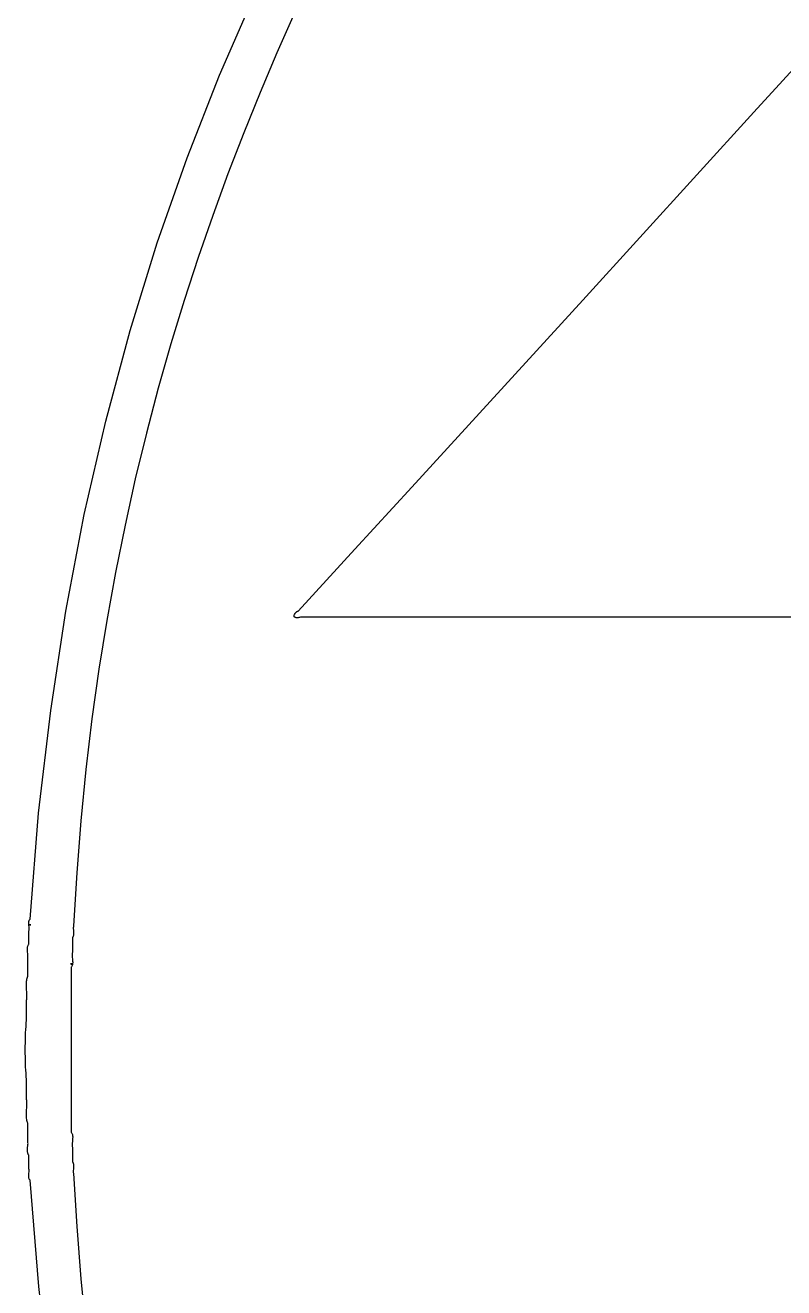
# Model space of a CAD drawing. Header units: metres. Extents: x -185 to 1201, y -340 to 309.
# Drawn here: x 861.94 to 867.93, y 65.14 to 75.13 of the extents above; entities that cross this region are included whole.
import ezdxf

# ---------------------------------------------------------------- set-up
doc = ezdxf.new("R2010")
doc.units = ezdxf.units.M

msp = doc.modelspace()

# ---------------------------------------------------------------- linework, layer by layer
for p, q in [((867.699, 74.4416), (869.055, 75.9299)), ((863.473, 74.7343), (863.749, 75.3671)), ((864.064, 75.2196), (863.926, 74.9104)), ((863.926, 74.9104), (863.793, 74.5966)), ((863.216, 74.0818), (863.473, 74.7343)), ((863.793, 74.5966), (863.664, 74.278)), ((867.247, 73.9461), (867.699, 74.4416)), ((863.664, 74.278), (863.539, 73.9545)), ((862.98, 73.4088), (863.216, 74.0818)), ((863.539, 73.9545), (863.419, 73.626)), ((866.796, 73.4509), (867.247, 73.9461)), ((863.419, 73.626), (863.303, 73.2923)), ((862.765, 72.7146), (862.98, 73.4088)), ((866.345, 72.9564), (866.796, 73.4509)), ((863.303, 73.2923), (863.193, 72.9533)), ((863.193, 72.9533), (863.088, 72.6089)), ((865.894, 72.4624), (866.345, 72.9564)), ((862.573, 71.9984), (862.765, 72.7146)), ((863.088, 72.6089), (862.988, 72.259)), ((865.443, 71.9692), (865.894, 72.4624)), ((862.988, 72.259), (862.894, 71.9034)), ((862.403, 71.2592), (862.573, 71.9984)), ((862.894, 71.9034), (862.806, 71.542)), ((864.993, 71.4768), (865.443, 71.9692)), ((862.806, 71.542), (862.725, 71.1746)), ((864.543, 70.9853), (864.993, 71.4768)), ((862.258, 70.4964), (862.403, 71.2592)), ((862.725, 71.1746), (862.649, 70.8011)), ((864.093, 70.4948), (864.543, 70.9853)), ((862.649, 70.8011), (862.58, 70.4214)), ((862.137, 69.7092), (862.258, 70.4964)), ((862.58, 70.4214), (862.518, 70.0354)), ((864.062, 70.4577), (864.063, 70.4632)), ((864.063, 70.4533), (864.062, 70.4577)), ((864.063, 70.4632), (864.066, 70.4697)), ((864.064, 70.4497), (864.063, 70.4533)), ((864.067, 70.447), (864.064, 70.4497)), ((864.066, 70.4697), (864.07, 70.4775)), ((864.07, 70.4451), (864.067, 70.447)), ((864.07, 70.4775), (864.076, 70.4866)), ((864.075, 70.4438), (864.07, 70.4451)), ((864.079, 70.4431), (864.075, 70.4438)), ((864.076, 70.4866), (864.077, 70.4866)), ((864.077, 70.4866), (864.078, 70.4868)), ((864.078, 70.4871), (864.079, 70.4874)), ((864.078, 70.4868), (864.078, 70.4871)), ((864.079, 70.4874), (864.08, 70.4879)), ((864.085, 70.4429), (864.079, 70.4431)), ((864.08, 70.4879), (864.081, 70.4889)), ((864.081, 70.4889), (864.084, 70.4913)), ((864.084, 70.4913), (864.087, 70.4931)), ((864.09, 70.443), (864.085, 70.4429)), ((864.087, 70.4931), (864.089, 70.494)), ((864.089, 70.494), (864.09, 70.4943)), ((864.09, 70.4943), (864.091, 70.4946)), ((864.095, 70.4435), (864.09, 70.443)), ((864.091, 70.4946), (864.092, 70.4948)), ((864.092, 70.4948), (864.093, 70.4948)), ((864.1, 70.4442), (864.095, 70.4435)), ((864.105, 70.4451), (864.1, 70.4442)), ((864.114, 70.4468), (864.105, 70.4451)), ((864.119, 70.448), (864.114, 70.4468)), ((864.12, 70.4482), (864.119, 70.448)), ((864.126, 70.4478), (864.12, 70.4482)), ((864.131, 70.4474), (864.126, 70.4478)), ((864.138, 70.4472), (864.131, 70.4474)), ((864.15, 70.4469), (864.138, 70.4472)), ((864.164, 70.4468), (864.15, 70.4469)), ((864.185, 70.4471), (864.164, 70.4468)), ((864.23, 70.448), (864.185, 70.4471)), ((864.247, 70.4482), (864.23, 70.448)), ((880.048, 70.4482), (864.247, 70.4482)), ((862.518, 70.0354), (862.463, 69.6428)), ((862.042, 68.8966), (862.137, 69.7092)), ((862.463, 69.6428), (862.416, 69.2437)), ((862.416, 69.2437), (862.375, 68.8378)), ((861.974, 68.058), (862.042, 68.8966)), ((862.375, 68.8378), (862.343, 68.425)), ((862.343, 68.425), (862.318, 68.0053)), ((861.964, 68.0388), (861.965, 68.0431)), ((861.964, 68.0343), (861.964, 68.0388)), ((861.964, 68.0295), (861.964, 68.0343)), ((861.964, 68.0244), (861.964, 68.0295)), ((861.964, 68.0192), (861.964, 68.0244)), ((861.965, 68.0084), (861.964, 68.0192)), ((861.965, 68.0431), (861.966, 68.047)), ((861.966, 67.9974), (861.965, 68.0084)), ((861.966, 68.047), (861.967, 68.0504)), ((861.967, 68.0504), (861.969, 68.0534)), ((861.969, 68.0534), (861.971, 68.056)), ((861.971, 68.056), (861.974, 68.058)), ((861.975, 68.0135), (861.974, 68.0188)), ((861.974, 68.0188), (861.975, 68.0082)), ((861.975, 68.0082), (861.975, 68.0135)), ((862.318, 68.0053), (862.317, 68.0011)), ((861.965, 67.9669), (861.966, 67.9714)), ((861.965, 67.8608), (861.965, 67.9669)), ((861.966, 67.9919), (861.966, 67.9974)), ((861.966, 67.9865), (861.966, 67.9919)), ((861.966, 67.9813), (861.966, 67.9865)), ((861.966, 67.9763), (861.966, 67.9813)), ((861.966, 67.9714), (861.966, 67.9763)), ((862.311, 67.9162), (862.309, 67.9142)), ((862.309, 67.9142), (862.309, 67.796)), ((862.313, 67.9188), (862.311, 67.9162)), ((862.315, 67.9219), (862.313, 67.9188)), ((862.316, 67.9255), (862.315, 67.9219)), ((862.317, 67.9966), (862.316, 67.9918)), ((862.316, 67.9918), (862.316, 67.9868)), ((862.316, 67.9868), (862.316, 67.9815)), ((862.316, 67.9815), (862.317, 67.9761)), ((862.317, 67.9295), (862.316, 67.9255)), ((862.317, 68.0011), (862.317, 67.9966)), ((862.317, 67.9761), (862.318, 67.9541)), ((862.318, 67.9386), (862.317, 67.9339)), ((862.317, 67.9339), (862.317, 67.9295)), ((862.318, 67.9541), (862.318, 67.9487)), ((862.318, 67.9487), (862.318, 67.9435)), ((862.318, 67.9435), (862.318, 67.9386)), ((861.954, 67.8303), (861.955, 67.8358)), ((861.954, 67.8245), (861.954, 67.8303)), ((861.954, 67.8184), (861.954, 67.8245)), ((861.954, 67.8122), (861.954, 67.8184)), ((861.954, 67.8059), (861.954, 67.8122)), ((861.956, 67.7805), (861.954, 67.8059)), ((861.955, 67.8411), (861.956, 67.8459)), ((861.955, 67.8358), (861.955, 67.8411)), ((861.956, 67.8459), (861.958, 67.8504)), ((861.958, 67.8504), (861.96, 67.8544)), ((861.96, 67.8544), (861.962, 67.8578)), ((861.962, 67.8578), (861.965, 67.8608)), ((861.957, 67.7744), (861.956, 67.7805)), ((861.956, 67.7524), (861.957, 67.7574)), ((861.956, 67.6079), (861.956, 67.7524)), ((861.957, 67.7685), (861.957, 67.7744)), ((861.957, 67.7628), (861.957, 67.7685)), ((861.957, 67.7574), (861.957, 67.7628)), ((862.3, 67.7036), (862.3, 67.7103)), ((862.3, 67.7103), (862.301, 67.6971)), ((862.309, 67.796), (862.308, 67.7907)), ((862.308, 67.7907), (862.308, 67.785)), ((862.308, 67.785), (862.308, 67.779)), ((862.308, 67.779), (862.308, 67.7728)), ((862.308, 67.7728), (862.308, 67.7664)), ((862.308, 67.7664), (862.308, 67.7598)), ((862.308, 67.7598), (862.31, 67.7398)), ((862.31, 67.7398), (862.31, 67.7331)), ((862.31, 67.7331), (862.31, 67.7265)), ((862.31, 67.7265), (862.311, 67.7201)), ((862.311, 67.7138), (862.31, 67.7077)), ((862.31, 67.7077), (862.31, 67.702)), ((862.311, 67.7201), (862.311, 67.7138)), ((861.954, 67.601), (861.956, 67.6079)), ((862.301, 67.6971), (862.3, 67.7036)), ((862.303, 67.6824), (862.3, 67.6786)), ((862.3, 67.6786), (862.3, 66.3737)), ((862.305, 67.6867), (862.303, 67.6824)), ((862.307, 67.6914), (862.305, 67.6867)), ((862.309, 67.6965), (862.307, 67.6914)), ((862.31, 67.702), (862.309, 67.6965)), ((861.946, 67.5592), (861.947, 67.5684)), ((861.946, 67.5496), (861.946, 67.5592)), ((861.946, 67.5398), (861.946, 67.5496)), ((861.946, 67.5297), (861.946, 67.5398)), ((861.946, 67.5195), (861.946, 67.5297)), ((861.947, 67.5091), (861.946, 67.5195)), ((861.947, 67.5684), (861.948, 67.5773)), ((861.948, 67.4776), (861.947, 67.5091)), ((861.948, 67.5773), (861.949, 67.5857)), ((861.949, 67.5857), (861.951, 67.5936)), ((861.951, 67.5936), (861.954, 67.601)), ((861.947, 67.4175), (861.948, 67.4269)), ((861.947, 67.282), (861.947, 67.4175)), ((861.948, 67.4671), (861.948, 67.4776)), ((861.949, 67.4568), (861.948, 67.4671)), ((861.948, 67.4269), (861.949, 67.4366)), ((861.949, 67.4466), (861.949, 67.4568)), ((861.949, 67.4366), (861.949, 67.4466)), ((861.94, 67.1856), (861.942, 67.2108)), ((861.942, 67.2108), (861.943, 67.2354)), ((861.943, 67.2354), (861.945, 67.2591)), ((861.945, 67.2591), (861.947, 67.282)), ((861.937, 67.107), (861.938, 67.1337)), ((861.937, 67.0801), (861.937, 67.107)), ((861.938, 67.1337), (861.939, 67.1599)), ((861.939, 67.1599), (861.94, 67.1856)), ((861.936, 67.053), (861.937, 67.0801)), ((861.936, 67.0258), (861.936, 67.053)), ((861.936, 66.9985), (861.936, 67.0258)), ((861.937, 66.9713), (861.936, 66.9985)), ((861.937, 66.9443), (861.937, 66.9713)), ((861.938, 66.9175), (861.937, 66.9443)), ((861.939, 66.8911), (861.938, 66.9175)), ((861.94, 66.8651), (861.939, 66.8911)), ((861.942, 66.8396), (861.94, 66.8651)), ((861.943, 66.8147), (861.942, 66.8396)), ((861.945, 66.7906), (861.943, 66.8147)), ((861.947, 66.7673), (861.945, 66.7906)), ((861.947, 66.6325), (861.947, 66.7673)), ((861.948, 66.6234), (861.947, 66.6325)), ((861.949, 66.614), (861.948, 66.6234)), ((861.949, 66.6043), (861.949, 66.614)), ((861.946, 66.5325), (861.947, 66.5428)), ((861.946, 66.5224), (861.946, 66.5325)), ((861.946, 66.5123), (861.946, 66.5224)), ((861.946, 66.5026), (861.946, 66.5123)), ((861.947, 66.5428), (861.948, 66.5739)), ((861.948, 66.5842), (861.949, 66.5943)), ((861.948, 66.5739), (861.948, 66.5842)), ((861.949, 66.5943), (861.949, 66.6043)), ((861.946, 66.493), (861.946, 66.5026)), ((861.947, 66.4838), (861.946, 66.493)), ((861.948, 66.475), (861.947, 66.4838)), ((861.949, 66.4666), (861.948, 66.475)), ((861.951, 66.4587), (861.949, 66.4666)), ((861.954, 66.4512), (861.951, 66.4587)), ((861.956, 66.4444), (861.954, 66.4512)), ((861.956, 66.2999), (861.956, 66.4444)), ((862.3, 66.3737), (862.303, 66.3699)), ((862.303, 66.3699), (862.305, 66.3656)), ((862.305, 66.3656), (862.307, 66.3609)), ((862.307, 66.3609), (862.309, 66.3558)), ((862.309, 66.3558), (862.31, 66.3503)), ((862.31, 66.3125), (862.309, 66.2991)), ((862.31, 66.3503), (862.31, 66.3445)), ((862.31, 66.3445), (862.311, 66.3385)), ((862.311, 66.3322), (862.31, 66.3257)), ((862.31, 66.3257), (862.31, 66.3192)), ((862.31, 66.3192), (862.31, 66.3125)), ((862.311, 66.3385), (862.311, 66.3322)), ((861.955, 66.2464), (861.957, 66.2717)), ((861.955, 66.2401), (861.955, 66.2464)), ((861.955, 66.2339), (861.955, 66.2401)), ((861.955, 66.2278), (861.955, 66.2339)), ((861.955, 66.222), (861.955, 66.2278)), ((861.955, 66.2164), (861.955, 66.222)), ((861.956, 66.2112), (861.955, 66.2164)), ((861.957, 66.2948), (861.956, 66.2999)), ((861.957, 66.2063), (861.956, 66.2112)), ((861.957, 66.2894), (861.957, 66.2948)), ((861.958, 66.2838), (861.957, 66.2894)), ((861.957, 66.2778), (861.958, 66.2838)), ((861.957, 66.2717), (861.957, 66.2778)), ((862.309, 66.2991), (862.308, 66.2859)), ((862.308, 66.2859), (862.308, 66.2795)), ((862.308, 66.2795), (862.308, 66.2733)), ((862.308, 66.2733), (862.308, 66.2673)), ((862.308, 66.2673), (862.308, 66.2616)), ((862.308, 66.2616), (862.309, 66.2562)), ((862.309, 66.2562), (862.309, 66.1381)), ((861.958, 66.2019), (861.957, 66.2063)), ((861.96, 66.1979), (861.958, 66.2019)), ((861.962, 66.1944), (861.96, 66.1979)), ((861.965, 66.1915), (861.962, 66.1944)), ((861.965, 66.0824), (861.965, 66.1915)), ((862.309, 66.1381), (862.311, 66.1361)), ((862.311, 66.1361), (862.313, 66.1335)), ((862.313, 66.1335), (862.315, 66.1304)), ((862.315, 66.1304), (862.316, 66.1268)), ((862.316, 66.1268), (862.317, 66.1228)), ((862.317, 66.1228), (862.317, 66.1184)), ((862.317, 66.1184), (862.318, 66.1137)), ((862.318, 66.1137), (862.318, 66.1087)), ((862.318, 66.1087), (862.318, 66.1035)), ((861.964, 66.0382), (861.965, 66.0488)), ((861.964, 66.033), (861.964, 66.0382)), ((861.964, 66.0279), (861.964, 66.033)), ((861.964, 66.0229), (861.964, 66.0279)), ((861.964, 66.0182), (861.964, 66.0229)), ((861.964, 66.0137), (861.964, 66.0182)), ((861.965, 66.0095), (861.964, 66.0137)), ((861.966, 66.0783), (861.965, 66.0824)), ((861.965, 66.0488), (861.966, 66.0592)), ((861.966, 66.0056), (861.965, 66.0095)), ((861.966, 66.0739), (861.966, 66.0783)), ((861.966, 66.0692), (861.966, 66.0739)), ((861.966, 66.0643), (861.966, 66.0692)), ((861.966, 66.0592), (861.966, 66.0643)), ((862.317, 66.0817), (862.316, 66.0708)), ((862.316, 66.0708), (862.316, 66.0655)), ((862.316, 66.0655), (862.316, 66.0605)), ((862.316, 66.0605), (862.316, 66.0557)), ((862.316, 66.0557), (862.317, 66.0512)), ((862.318, 66.0982), (862.317, 66.0817)), ((862.317, 66.0512), (862.318, 66.047)), ((862.318, 66.1035), (862.318, 66.0982)), ((862.318, 66.047), (862.343, 65.6273)), ((861.967, 66.0021), (861.966, 66.0056)), ((861.969, 65.999), (861.967, 66.0021)), ((861.971, 65.9964), (861.969, 65.999)), ((861.974, 65.9943), (861.971, 65.9964)), ((862.043, 65.1548), (861.974, 65.9943)), ((862.343, 65.6273), (862.376, 65.2145)), ((862.376, 65.2145), (862.417, 64.8086)), ((862.138, 64.3415), (862.043, 65.1548))]:
    msp.add_line(p, q)

doc.saveas('drawing.dxf')
